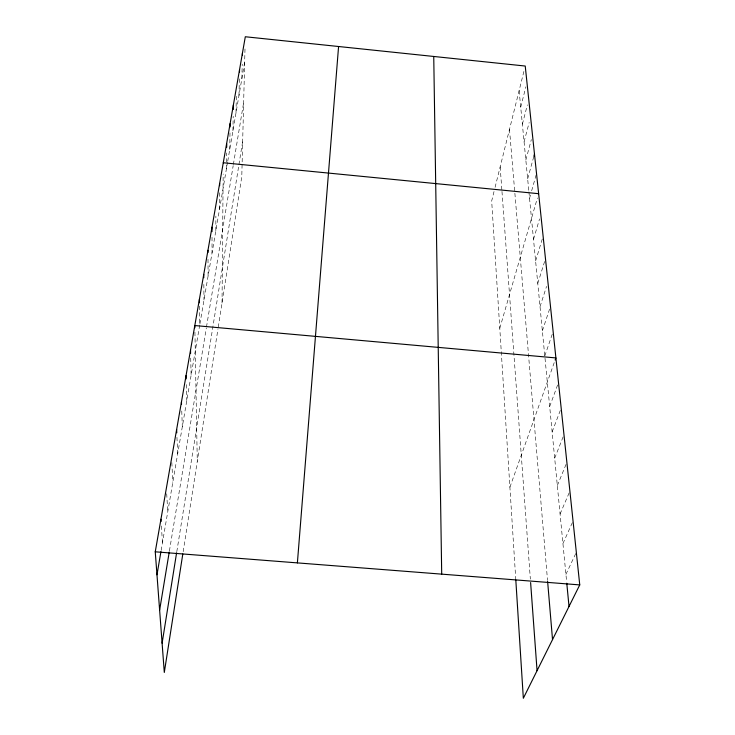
<?xml version="1.0" encoding="UTF-8"?>
<svg xmlns="http://www.w3.org/2000/svg" width="735" height="735" viewBox="0 0 735 735"><rect width="100%" height="100%" fill="white"/><g stroke="black" fill="none" stroke-linecap="round" stroke-linejoin="round"><path stroke-width="0.55" stroke-dasharray="3.67 2.76" d="M215.842 230.735L215.879 216.118M219.508 209.3L219.618 190.172M222.025 303.068L223.174 174.002M226.453 168.682L226.637 152.944M229.752 149.425L229.991 132.576M232.931 130.812L233.179 116.24M236.008 112.822L236.33 96.037M238.985 95.412L239.344 78.673M241.87 78.571L242.21 64.11M244.994 48.951L241.787 176.648L218.148 327.911M183.162 551.719L217.973 329.023M176.786 551.7L238.765 165.651M238.939 164.521L242.679 141.267M169.417 550.947L206.305 328.095M206.48 327.011L233.188 165.66M233.372 164.53L243.652 102.45M161.14 550.469L199.718 324.999M199.902 323.914L227.556 162.26M227.74 161.195L244.663 62.264M494.03 191.541L491.678 201.004L515.731 578.803M495.078 187.333L524.165 70.321M520.72 107.154L525.874 86.794M522.374 124.215L527.362 104.884M524.073 141.827L529.182 122.469M525.837 160.037L531.341 139.576M527.657 178.862L533.886 156.224M529.54 198.331L530.449 195.097M531.662 190.778L536.219 174.608M499.782 328.325L537.395 198M533.509 239.353L539.563 218.892M535.604 260.98L542.788 237.331M537.772 283.407L545.14 259.822M540.023 306.679L546.555 286.384M542.356 330.842L550.129 307.45M544.791 355.951L552.775 332.698M509.906 487.232L555.155 360.021M549.679 406.519L558.49 382.567M552.132 431.886L560.787 409.174M554.677 458.208L563.975 434.725M557.323 485.559L566.878 462.37M560.079 513.995L569.45 492.174M562.937 543.569L572.583 522.116M565.913 574.366L575.854 553.326M519.121 90.626L528.805 190.76M528.915 191.835L566.667 582.12M509.484 129.378L514.776 192.129M514.877 193.268L547.538 580.466M500.167 166.836L501.886 190.31M501.977 191.449L530.358 579.162M161.378 525.948L162.463 542.715M166.716 493.736L167.727 511.937M171.834 462.563L172.78 482.408M176.951 437.297L177.64 454.037M181.766 410.975L182.298 426.769M186.341 384.598L186.791 400.538M190.714 358.074L191.109 375.282M194.931 332.183L197.283 461.369M199.461 306.109L199.7 323.887M203.843 284.427L203.981 300.055M208.005 259.262L208.088 276.057M212.02 237.258L212.038 252.969"/><path stroke-width="1.1" d="M219.646 185.679L219.655 183.428M226.702 147.322L226.748 143.95M230.073 126.962L230.119 123.59M233.289 109.506L233.362 105.022M239.491 71.984L239.537 69.751M242.412 55.208L242.467 52.975M297.39 562.891L338.578 46.507M182.813 553.96L164.3 672.451L155.25 551.81L245.306 36.75L525.231 66.04L579.75 584.904L523.338 698.25L515.805 579.924M162.104 643.18L176.611 552.793M159.624 610.133L169.234 552.058M156.978 574.816L160.947 551.572M533.886 156.224L534.483 154.065M555.155 360.021L555.899 357.927L194.812 325.55L194.849 327.764M155.25 551.81L579.75 584.904M223.275 162.757L538.645 193.691M566.777 583.222L569.019 606.458M547.63 581.578L552.527 639.597M530.615 582.57L537.064 670.678M160.947 519.241L161.084 521.473M176.639 429.479L176.777 432.832M181.453 401.944L181.527 404.204M186.074 375.484L186.175 378.902M190.53 350.044L190.604 353.48M433.742 56.466L441.707 574.145M199.369 299.448L199.415 302.774M203.751 274.385L203.788 277.729M207.968 250.304L207.977 252.546M212.011 227.152L212.02 231.644"/></g></svg>
